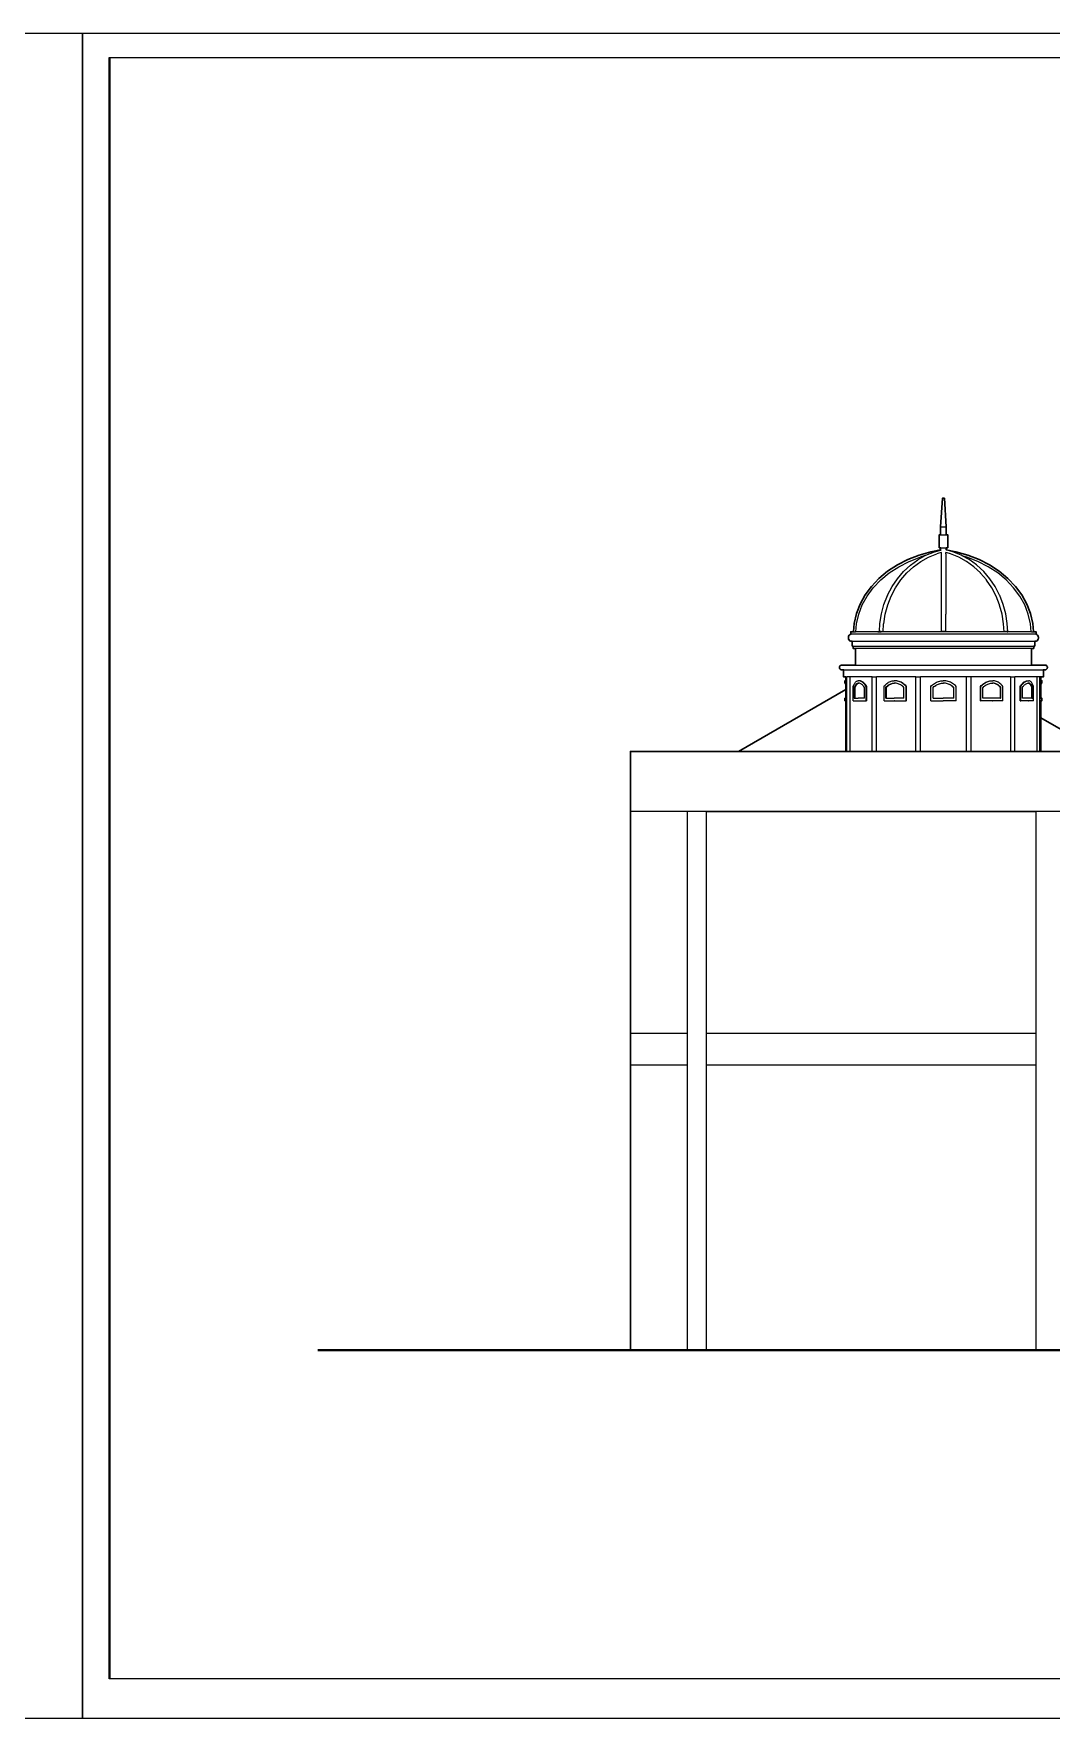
# Model space of a CAD drawing. Header units: millimetres. Extents: x -667 to -468, y -723 to -475.
# Drawn here: x -554.15 to -538.1, y -501.85 to -475.27 of the extents above; entities that cross this region are included whole.
import ezdxf

# ---------------------------------------------------------------- set-up
doc = ezdxf.new("R2010")
doc.units = ezdxf.units.MM
doc.layers.get('0').update_dxf_attribs({"lineweight": 9})
doc.layers.get('Defpoints').update_dxf_attribs({"lineweight": 0})
doc.layers.add('dinding', color=36, linetype='Continuous', lineweight=9)
doc.layers.add('KOP', color=1, linetype='Continuous')

# ---------------------------------------------------------------- blocks, each defined once
blk = doc.blocks.new('EW2433')
at = {"layer": 'Defpoints'}
for p, q in [((482.796, -195.749), (482.796, -209.927)), ((502.962, -195.749), (482.796, -195.749)), ((502.962, -209.927), (502.962, -195.749)), ((482.796, -209.927), (502.962, -209.927))]:
    blk.add_line(p, q, dxfattribs=at)
at = {"layer": 'KOP', "color": 11, "ltscale": 0.1}
for p, q in [((483.021, -209.596), (483.021, -195.95)), ((483.021, -195.95), (500.447, -195.95)), ((483.024, -195.952), (483.024, -209.593)), ((500.444, -195.952), (483.024, -195.952)), ((500.447, -209.596), (483.021, -209.596)), ((483.024, -209.593), (500.444, -209.593))]:
    blk.add_line(p, q, dxfattribs=at)

msp = doc.modelspace()

# ---------------------------------------------------------------- linework, layer by layer
at = {"lineweight": 30}
for p, q in [((-543.031, -486.595), (-541.335, -485.616)), ((-538.259, -486.063), (-537.338, -486.595))]:
    msp.add_line(p, q, dxfattribs=at)
at = {"lineweight": 40}
msp.add_line((-549.665, -496.045), (-523.108, -496.045), dxfattribs=at)
at = {"lineweight": 30}
for points in [[(-538.259, -486.595), (-538.259, -485.795), (-538.244, -485.795), (-538.244, -485.757), (-538.259, -485.757), (-538.259, -485.548), (-538.253, -485.529), (-538.248, -485.519), (-538.246, -485.517), (-538.244, -485.516), (-538.244, -485.479), (-538.259, -485.479), (-538.259, -485.42), (-538.221, -485.42), (-538.221, -485.307), (-538.183, -485.307), (-538.169, -485.299), (-538.16, -485.286), (-538.157, -485.262), (-538.164, -485.247), (-538.176, -485.236), (-538.183, -485.232), (-538.41, -485.232), (-538.41, -484.97), (-538.372, -484.97), (-538.372, -484.932), (-538.357, -484.932), (-538.357, -484.857), (-538.335, -484.857), (-538.32, -484.848), (-538.302, -484.824), (-538.297, -484.801), (-538.302, -484.778), (-538.311, -484.763), (-538.324, -484.751), (-538.335, -484.745), (-538.335, -484.707), (-538.377, -484.707), (-538.377, -484.705), (-538.389, -484.575), (-538.424, -484.42), (-538.481, -484.27), (-538.561, -484.126), (-538.661, -483.991), (-538.78, -483.865), (-538.917, -483.752), (-539.069, -483.652), (-539.235, -483.566), (-539.413, -483.496), (-539.599, -483.443), (-539.753, -483.414), (-539.753, -483.38), (-539.729, -483.38), (-539.729, -483.177), (-539.753, -483.177), (-539.753, -483.05), (-539.781, -482.6), (-539.797, -482.6), (-539.812, -482.6), (-539.841, -483.05), (-539.841, -483.177), (-539.864, -483.177), (-539.864, -483.38), (-539.841, -483.38), (-539.841, -483.414), (-539.994, -483.443), (-540.181, -483.496), (-540.358, -483.566), (-540.524, -483.652), (-540.677, -483.752), (-540.814, -483.865), (-540.933, -483.991), (-541.033, -484.126), (-541.112, -484.27), (-541.17, -484.42), (-541.205, -484.575), (-541.216, -484.705), (-541.217, -484.707), (-541.259, -484.707), (-541.259, -484.745), (-541.27, -484.751), (-541.282, -484.763), (-541.292, -484.778), (-541.297, -484.801), (-541.292, -484.824), (-541.274, -484.848), (-541.259, -484.857), (-541.236, -484.857), (-541.236, -484.932), (-541.221, -484.932), (-541.221, -484.97), (-541.183, -484.97), (-541.183, -485.232), (-541.41, -485.232), (-541.418, -485.236), (-541.43, -485.247), (-541.437, -485.262), (-541.434, -485.286), (-541.424, -485.299), (-541.41, -485.307), (-541.372, -485.307), (-541.372, -485.42), (-541.335, -485.42), (-541.335, -485.479), (-541.35, -485.479), (-541.35, -485.516), (-541.348, -485.517), (-541.345, -485.519), (-541.34, -485.529), (-541.335, -485.548), (-541.335, -486.595)], [(-544.735, -496.045), (-544.735, -486.595), (-532.633, -486.595)], [(-543.185, -486.595), (-536.734, -486.595)]]:
    msp.add_lwpolyline(points, dxfattribs=at)
at = {"layer": 'dinding'}
for p, q in [((-539.841, -483.05), (-539.812, -482.6)), ((-539.781, -482.6), (-539.812, -482.6)), ((-539.753, -483.05), (-539.781, -482.6)), ((-539.864, -483.177), (-539.864, -483.38)), ((-539.864, -483.177), (-539.841, -483.177)), ((-539.841, -483.05), (-539.841, -483.177)), ((-539.841, -483.05), (-539.753, -483.05)), ((-539.841, -483.177), (-539.753, -483.177)), ((-539.753, -483.05), (-539.753, -483.177)), ((-539.729, -483.177), (-539.753, -483.177)), ((-539.729, -483.177), (-539.729, -483.38)), ((-540.358, -483.566), (-540.181, -483.496)), ((-540.34, -483.596), (-540.165, -483.527)), ((-540.197, -483.567), (-540.084, -483.504)), ((-540.181, -483.496), (-539.994, -483.443)), ((-540.084, -483.504), (-540.165, -483.527)), ((-540.155, -483.596), (-540.031, -483.527)), ((-540.084, -483.504), (-540.072, -483.497)), ((-540.072, -483.497), (-539.94, -483.444)), ((-540.031, -483.527), (-539.901, -483.475)), ((-539.994, -483.443), (-539.841, -483.414)), ((-539.94, -483.444), (-539.837, -483.417)), ((-539.869, -483.466), (-539.901, -483.475)), ((-539.826, -483.456), (-539.869, -483.466)), ((-539.864, -483.38), (-539.841, -483.38)), ((-539.841, -483.38), (-539.841, -483.414)), ((-539.841, -483.38), (-539.753, -483.38)), ((-539.841, -483.414), (-539.841, -483.414)), ((-539.837, -483.417), (-539.831, -483.415)), ((-539.826, -483.461), (-539.826, -483.456)), ((-539.826, -483.475), (-539.826, -483.461)), ((-539.826, -483.476), (-539.826, -483.475)), ((-539.826, -483.527), (-539.826, -483.476)), ((-539.826, -483.529), (-539.826, -483.527)), ((-539.826, -483.596), (-539.826, -483.529)), ((-539.74, -483.461), (-539.76, -483.456)), ((-539.76, -483.475), (-539.76, -483.456)), ((-539.76, -483.475), (-539.76, -483.476)), ((-539.76, -483.476), (-539.76, -483.527)), ((-539.76, -483.527), (-539.76, -483.529)), ((-539.76, -483.529), (-539.76, -483.596)), ((-539.754, -483.416), (-539.758, -483.415)), ((-539.648, -483.444), (-539.754, -483.416)), ((-539.753, -483.38), (-539.753, -483.414)), ((-539.753, -483.38), (-539.729, -483.38)), ((-539.599, -483.443), (-539.753, -483.414)), ((-539.753, -483.414), (-539.753, -483.415)), ((-539.686, -483.475), (-539.74, -483.461)), ((-539.684, -483.476), (-539.686, -483.475)), ((-539.556, -483.527), (-539.684, -483.476)), ((-539.516, -483.498), (-539.648, -483.444)), ((-539.413, -483.496), (-539.599, -483.443)), ((-539.554, -483.529), (-539.556, -483.527)), ((-539.433, -483.596), (-539.554, -483.529)), ((-539.499, -483.507), (-539.516, -483.498)), ((-539.427, -483.527), (-539.499, -483.507)), ((-539.391, -483.567), (-539.499, -483.507)), ((-539.253, -483.596), (-539.427, -483.527)), ((-539.235, -483.566), (-539.413, -483.496)), ((-540.814, -483.865), (-540.677, -483.752)), ((-540.786, -483.889), (-540.652, -483.778)), ((-540.677, -483.752), (-540.524, -483.652)), ((-540.652, -483.778), (-540.503, -483.68)), ((-540.524, -483.652), (-540.358, -483.566)), ((-540.523, -483.869), (-540.427, -483.756)), ((-540.503, -483.68), (-540.34, -483.596)), ((-540.47, -483.889), (-540.375, -483.778)), ((-540.427, -483.756), (-540.319, -483.656)), ((-540.375, -483.778), (-540.27, -483.68)), ((-540.319, -483.656), (-540.202, -483.571)), ((-540.27, -483.68), (-540.155, -483.596)), ((-540.197, -483.567), (-540.202, -483.571)), ((-539.827, -483.682), (-539.826, -483.68)), ((-539.827, -483.778), (-539.827, -483.682)), ((-539.827, -483.78), (-539.827, -483.778)), ((-539.827, -483.889), (-539.827, -483.78)), ((-539.826, -483.598), (-539.826, -483.596)), ((-539.826, -483.68), (-539.826, -483.598)), ((-539.76, -483.596), (-539.76, -483.598)), ((-539.76, -483.598), (-539.76, -483.68)), ((-539.76, -483.68), (-539.76, -483.682)), ((-539.76, -483.682), (-539.76, -483.778)), ((-539.76, -483.778), (-539.76, -483.781)), ((-539.76, -483.782), (-539.76, -483.781)), ((-539.76, -483.782), (-539.76, -483.889)), ((-539.431, -483.598), (-539.433, -483.596)), ((-539.318, -483.68), (-539.431, -483.598)), ((-539.273, -483.653), (-539.391, -483.567)), ((-539.316, -483.682), (-539.318, -483.68)), ((-539.212, -483.778), (-539.316, -483.682)), ((-539.269, -483.656), (-539.273, -483.653)), ((-539.161, -483.756), (-539.269, -483.656)), ((-539.09, -483.68), (-539.253, -483.596)), ((-539.069, -483.652), (-539.235, -483.566)), ((-539.211, -483.78), (-539.212, -483.778)), ((-539.118, -483.889), (-539.211, -483.78)), ((-539.065, -483.869), (-539.161, -483.756)), ((-538.94, -483.778), (-539.09, -483.68)), ((-538.917, -483.752), (-539.069, -483.652)), ((-538.807, -483.889), (-538.94, -483.778)), ((-538.78, -483.865), (-538.917, -483.752)), ((-541.033, -484.126), (-540.933, -483.991)), ((-541, -484.144), (-540.903, -484.012)), ((-540.933, -483.991), (-540.814, -483.865)), ((-540.903, -484.012), (-540.786, -483.889)), ((-540.678, -484.129), (-540.607, -483.994)), ((-540.621, -484.144), (-540.552, -484.012)), ((-540.607, -483.994), (-540.523, -483.869)), ((-540.552, -484.012), (-540.47, -483.889)), ((-539.827, -483.891), (-539.827, -483.889)), ((-539.827, -484.012), (-539.827, -483.891)), ((-539.827, -484.014), (-539.827, -484.012)), ((-539.827, -484.144), (-539.827, -484.014)), ((-539.76, -483.889), (-539.76, -483.892)), ((-539.76, -483.892), (-539.76, -483.893)), ((-539.76, -483.893), (-539.76, -484.012)), ((-539.76, -484.012), (-539.76, -484.014)), ((-539.76, -484.014), (-539.76, -484.015)), ((-539.76, -484.015), (-539.76, -484.144)), ((-539.116, -483.891), (-539.118, -483.889)), ((-539.035, -484.012), (-539.116, -483.891)), ((-538.981, -483.994), (-539.065, -483.869)), ((-539.034, -484.014), (-539.035, -484.012)), ((-538.966, -484.144), (-539.034, -484.014)), ((-538.91, -484.129), (-538.981, -483.994)), ((-538.69, -484.012), (-538.807, -483.889)), ((-538.661, -483.991), (-538.78, -483.865)), ((-538.593, -484.144), (-538.69, -484.012)), ((-538.561, -484.126), (-538.661, -483.991)), ((-541.17, -484.42), (-541.112, -484.27)), ((-541.133, -484.43), (-541.077, -484.284)), ((-541.112, -484.27), (-541.033, -484.126)), ((-541.077, -484.284), (-541, -484.144)), ((-540.775, -484.423), (-540.735, -484.275)), ((-540.735, -484.275), (-540.679, -484.132)), ((-540.716, -484.43), (-540.676, -484.284)), ((-540.678, -484.129), (-540.679, -484.132)), ((-540.676, -484.284), (-540.621, -484.144)), ((-539.827, -484.146), (-539.827, -484.144)), ((-539.827, -484.284), (-539.827, -484.146)), ((-539.827, -484.285), (-539.827, -484.284)), ((-539.827, -484.43), (-539.827, -484.285)), ((-539.76, -484.144), (-539.76, -484.146)), ((-539.76, -484.146), (-539.76, -484.147)), ((-539.76, -484.147), (-539.76, -484.284)), ((-539.76, -484.284), (-539.76, -484.286)), ((-539.76, -484.286), (-539.76, -484.286)), ((-539.76, -484.286), (-539.76, -484.43)), ((-538.966, -484.146), (-538.966, -484.144)), ((-538.912, -484.284), (-538.966, -484.146)), ((-538.911, -484.285), (-538.912, -484.284)), ((-538.872, -484.43), (-538.911, -484.285)), ((-538.909, -484.132), (-538.91, -484.129)), ((-538.853, -484.275), (-538.909, -484.132)), ((-538.813, -484.424), (-538.853, -484.275)), ((-538.515, -484.284), (-538.593, -484.144)), ((-538.481, -484.27), (-538.561, -484.126)), ((-538.459, -484.43), (-538.515, -484.284)), ((-538.424, -484.42), (-538.481, -484.27)), ((-541.216, -484.705), (-541.205, -484.575)), ((-541.205, -484.575), (-541.17, -484.42)), ((-541.178, -484.707), (-541.167, -484.581)), ((-541.167, -484.58), (-541.133, -484.43)), ((-540.808, -484.705), (-540.8, -484.577)), ((-540.8, -484.577), (-540.775, -484.423)), ((-540.748, -484.707), (-540.74, -484.581)), ((-540.739, -484.58), (-540.716, -484.43)), ((-539.827, -484.431), (-539.827, -484.43)), ((-539.827, -484.58), (-539.827, -484.431)), ((-539.827, -484.581), (-539.827, -484.58)), ((-539.827, -484.707), (-539.827, -484.581)), ((-539.76, -484.43), (-539.76, -484.431)), ((-539.76, -484.58), (-539.76, -484.431)), ((-539.76, -484.431), (-539.76, -484.431)), ((-539.76, -484.707), (-539.76, -484.581)), ((-538.872, -484.431), (-538.872, -484.43)), ((-538.848, -484.58), (-538.872, -484.431)), ((-538.848, -484.581), (-538.848, -484.58)), ((-538.84, -484.707), (-538.848, -484.581)), ((-538.789, -484.577), (-538.813, -484.424)), ((-538.781, -484.706), (-538.789, -484.577)), ((-538.426, -484.58), (-538.459, -484.43)), ((-538.426, -484.581), (-538.426, -484.58)), ((-538.414, -484.707), (-538.426, -484.581)), ((-538.389, -484.575), (-538.424, -484.42)), ((-538.377, -484.705), (-538.389, -484.575)), ((-541.295, -484.789), (-541.297, -484.801)), ((-541.297, -484.801), (-541.295, -484.813)), ((-541.292, -484.778), (-541.295, -484.789)), ((-541.295, -484.813), (-541.292, -484.824)), ((-541.286, -484.767), (-541.292, -484.778)), ((-541.292, -484.824), (-541.286, -484.835)), ((-541.279, -484.758), (-541.286, -484.767)), ((-541.286, -484.835), (-541.279, -484.844)), ((-541.27, -484.751), (-541.279, -484.758)), ((-541.279, -484.844), (-541.27, -484.852)), ((-541.259, -484.745), (-541.27, -484.751)), ((-541.27, -484.852), (-541.259, -484.857)), ((-541.259, -484.745), (-541.259, -484.707)), ((-541.259, -484.707), (-541.183, -484.707)), ((-541.259, -484.707), (-541.183, -484.707)), ((-538.335, -484.745), (-541.259, -484.745)), ((-541.259, -484.857), (-541.236, -484.857)), ((-541.236, -484.857), (-541.236, -484.932)), ((-541.236, -484.857), (-538.357, -484.857)), ((-541.216, -484.705), (-541.183, -484.707)), ((-541.178, -484.707), (-541.183, -484.707)), ((-540.798, -484.707), (-541.178, -484.707)), ((-540.831, -484.707), (-540.777, -484.707)), ((-540.807, -484.705), (-540.808, -484.705)), ((-540.808, -484.705), (-540.806, -484.706)), ((-540.803, -484.705), (-540.807, -484.705)), ((-540.806, -484.706), (-540.802, -484.707)), ((-540.797, -484.705), (-540.803, -484.705)), ((-540.802, -484.707), (-540.798, -484.707)), ((-540.751, -484.707), (-540.798, -484.707)), ((-540.79, -484.705), (-540.797, -484.705)), ((-540.781, -484.705), (-540.79, -484.705)), ((-540.772, -484.706), (-540.781, -484.705)), ((-540.762, -484.706), (-540.772, -484.706)), ((-540.754, -484.707), (-540.762, -484.706)), ((-540.751, -484.707), (-540.754, -484.707)), ((-540.748, -484.707), (-540.751, -484.707)), ((-539.827, -484.707), (-540.748, -484.707)), ((-539.826, -484.707), (-539.827, -484.707)), ((-539.823, -484.706), (-539.826, -484.707)), ((-539.826, -484.707), (-539.826, -484.707)), ((-539.76, -484.707), (-539.826, -484.707)), ((-539.818, -484.705), (-539.823, -484.706)), ((-539.811, -484.705), (-539.818, -484.705)), ((-539.802, -484.705), (-539.811, -484.705)), ((-539.793, -484.705), (-539.802, -484.705)), ((-539.783, -484.705), (-539.793, -484.705)), ((-539.775, -484.705), (-539.783, -484.705)), ((-539.768, -484.706), (-539.775, -484.705)), ((-539.762, -484.706), (-539.768, -484.706)), ((-539.76, -484.707), (-539.762, -484.706)), ((-539.76, -484.707), (-539.76, -484.707)), ((-539.76, -484.707), (-539.76, -484.707)), ((-538.84, -484.707), (-539.76, -484.707)), ((-538.837, -484.707), (-538.84, -484.707)), ((-538.833, -484.707), (-538.837, -484.707)), ((-538.79, -484.707), (-538.837, -484.707)), ((-538.825, -484.706), (-538.833, -484.707)), ((-538.816, -484.705), (-538.825, -484.706)), ((-538.806, -484.705), (-538.816, -484.705)), ((-538.798, -484.705), (-538.806, -484.705)), ((-538.79, -484.705), (-538.798, -484.705)), ((-538.785, -484.705), (-538.79, -484.705)), ((-538.79, -484.707), (-538.787, -484.707)), ((-538.414, -484.707), (-538.79, -484.707)), ((-538.787, -484.707), (-538.783, -484.706)), ((-538.781, -484.705), (-538.785, -484.705)), ((-538.783, -484.706), (-538.781, -484.706)), ((-538.781, -484.706), (-538.781, -484.705)), ((-538.41, -484.707), (-538.414, -484.707)), ((-538.41, -484.707), (-538.377, -484.705)), ((-538.41, -484.707), (-538.335, -484.707)), ((-538.357, -484.857), (-538.357, -484.932)), ((-538.357, -484.857), (-538.335, -484.857)), ((-538.335, -484.745), (-538.335, -484.707)), ((-538.335, -484.745), (-538.324, -484.751)), ((-538.324, -484.852), (-538.335, -484.857)), ((-538.324, -484.751), (-538.315, -484.758)), ((-538.315, -484.844), (-538.324, -484.852)), ((-538.315, -484.758), (-538.307, -484.767)), ((-538.307, -484.835), (-538.315, -484.844)), ((-538.307, -484.767), (-538.302, -484.778)), ((-538.302, -484.824), (-538.307, -484.835)), ((-538.302, -484.778), (-538.298, -484.789)), ((-538.298, -484.813), (-538.302, -484.824)), ((-538.298, -484.789), (-538.297, -484.801)), ((-538.297, -484.801), (-538.298, -484.813)), ((-541.221, -484.932), (-541.236, -484.932)), ((-541.221, -484.932), (-541.221, -484.97)), ((-541.221, -484.932), (-538.372, -484.932)), ((-541.183, -484.97), (-541.221, -484.97)), ((-541.183, -484.97), (-541.183, -485.232)), ((-538.41, -484.97), (-541.183, -484.97)), ((-538.372, -484.97), (-538.41, -484.97)), ((-538.41, -484.97), (-538.41, -485.232)), ((-538.357, -484.932), (-538.372, -484.932)), ((-538.372, -484.932), (-538.372, -484.97)), ((-541.437, -485.262), (-541.434, -485.254)), ((-541.437, -485.27), (-541.437, -485.262)), ((-541.437, -485.278), (-541.437, -485.27)), ((-541.434, -485.286), (-541.437, -485.278)), ((-541.434, -485.254), (-541.43, -485.247)), ((-541.43, -485.293), (-541.434, -485.286)), ((-541.43, -485.247), (-541.424, -485.241)), ((-541.424, -485.299), (-541.43, -485.293)), ((-541.424, -485.241), (-541.418, -485.236)), ((-541.418, -485.304), (-541.424, -485.299)), ((-541.418, -485.236), (-541.41, -485.232)), ((-541.41, -485.307), (-541.418, -485.304)), ((-541.183, -485.232), (-541.41, -485.232)), ((-541.41, -485.307), (-541.372, -485.307)), ((-541.372, -485.307), (-541.372, -485.42)), ((-541.372, -485.307), (-538.221, -485.307)), ((-541.183, -485.232), (-538.41, -485.232)), ((-538.183, -485.232), (-538.41, -485.232)), ((-538.221, -485.307), (-538.221, -485.42)), ((-538.221, -485.307), (-538.183, -485.307)), ((-538.183, -485.232), (-538.176, -485.236)), ((-538.176, -485.304), (-538.183, -485.307)), ((-538.176, -485.236), (-538.169, -485.241)), ((-538.169, -485.299), (-538.176, -485.304)), ((-538.169, -485.241), (-538.164, -485.247)), ((-538.164, -485.293), (-538.169, -485.299)), ((-538.164, -485.247), (-538.16, -485.254)), ((-538.16, -485.286), (-538.164, -485.293)), ((-538.16, -485.254), (-538.157, -485.262)), ((-538.157, -485.278), (-538.16, -485.286)), ((-538.157, -485.262), (-538.156, -485.27)), ((-538.156, -485.27), (-538.157, -485.278)), ((-541.335, -485.616), (-543.031, -486.595)), ((-541.335, -485.42), (-541.372, -485.42)), ((-541.35, -485.516), (-541.35, -485.479)), ((-541.335, -485.479), (-541.35, -485.479)), ((-541.347, -485.48), (-541.35, -485.479)), ((-541.348, -485.517), (-541.35, -485.516)), ((-541.345, -485.519), (-541.348, -485.517)), ((-541.345, -485.482), (-541.347, -485.48)), ((-541.342, -485.486), (-541.345, -485.482)), ((-541.343, -485.522), (-541.345, -485.519)), ((-541.341, -485.526), (-541.343, -485.522)), ((-541.34, -485.491), (-541.342, -485.486)), ((-541.339, -485.532), (-541.341, -485.526)), ((-541.337, -485.497), (-541.34, -485.491)), ((-541.337, -485.538), (-541.339, -485.532)), ((-541.335, -485.504), (-541.337, -485.497)), ((-541.335, -485.545), (-541.337, -485.538)), ((-541.335, -485.479), (-541.335, -485.42)), ((-541.335, -485.42), (-541.32, -485.42)), ((-541.332, -485.48), (-541.335, -485.479)), ((-541.333, -485.512), (-541.335, -485.504)), ((-541.335, -485.548), (-541.335, -485.545)), ((-541.335, -485.616), (-541.335, -485.548)), ((-541.333, -485.553), (-541.335, -485.548)), ((-541.335, -485.757), (-541.335, -485.616)), ((-541.331, -485.522), (-541.333, -485.512)), ((-541.332, -485.563), (-541.333, -485.553)), ((-541.33, -485.482), (-541.332, -485.48)), ((-541.33, -485.573), (-541.332, -485.563)), ((-541.329, -485.532), (-541.331, -485.522)), ((-541.327, -485.486), (-541.33, -485.482)), ((-541.328, -485.584), (-541.33, -485.573)), ((-541.327, -485.544), (-541.329, -485.532)), ((-541.328, -485.585), (-541.328, -485.584)), ((-541.328, -485.757), (-541.328, -485.585)), ((-541.325, -485.491), (-541.327, -485.486)), ((-541.325, -485.556), (-541.327, -485.544)), ((-541.323, -485.497), (-541.325, -485.491)), ((-541.323, -485.57), (-541.325, -485.556)), ((-541.32, -485.504), (-541.323, -485.497)), ((-541.323, -485.795), (-541.323, -485.57)), ((-541.32, -485.57), (-541.323, -485.57)), ((-541.32, -485.506), (-541.32, -485.42)), ((-541.268, -485.42), (-541.32, -485.42)), ((-541.32, -485.506), (-541.32, -485.504)), ((-541.32, -485.57), (-541.32, -485.506)), ((-541.32, -485.795), (-541.32, -485.57)), ((-541.268, -486.595), (-541.268, -485.42)), ((-540.922, -485.42), (-541.268, -485.42)), ((-541.219, -485.57), (-541.214, -485.556)), ((-541.219, -485.795), (-541.219, -485.57)), ((-541.214, -485.556), (-541.209, -485.544)), ((-541.209, -485.544), (-541.203, -485.532)), ((-541.205, -485.585), (-541.204, -485.584)), ((-541.191, -485.585), (-541.205, -485.585)), ((-541.205, -485.757), (-541.205, -485.585)), ((-541.204, -485.584), (-541.2, -485.573)), ((-541.203, -485.532), (-541.197, -485.522)), ((-541.2, -485.573), (-541.195, -485.563)), ((-541.197, -485.522), (-541.191, -485.512)), ((-541.195, -485.563), (-541.19, -485.553)), ((-541.191, -485.512), (-541.184, -485.504)), ((-541.191, -485.585), (-541.19, -485.584)), ((-541.191, -485.757), (-541.191, -485.585)), ((-541.19, -485.553), (-541.184, -485.545)), ((-541.19, -485.584), (-541.186, -485.573)), ((-541.186, -485.573), (-541.181, -485.563)), ((-541.184, -485.504), (-541.178, -485.497)), ((-541.184, -485.545), (-541.179, -485.538)), ((-541.181, -485.563), (-541.176, -485.553)), ((-541.179, -485.538), (-541.173, -485.532)), ((-541.178, -485.497), (-541.171, -485.491)), ((-541.176, -485.553), (-541.17, -485.545)), ((-541.173, -485.532), (-541.167, -485.526)), ((-541.171, -485.491), (-541.164, -485.486)), ((-541.17, -485.545), (-541.165, -485.538)), ((-541.167, -485.526), (-541.161, -485.522)), ((-541.165, -485.538), (-541.159, -485.532)), ((-541.164, -485.486), (-541.157, -485.482)), ((-541.161, -485.522), (-541.155, -485.519)), ((-541.159, -485.532), (-541.153, -485.526)), ((-541.157, -485.482), (-541.15, -485.48)), ((-541.155, -485.519), (-541.148, -485.517)), ((-541.153, -485.526), (-541.147, -485.522)), ((-541.15, -485.48), (-541.142, -485.479)), ((-541.148, -485.517), (-541.142, -485.516)), ((-541.147, -485.522), (-541.141, -485.519)), ((-541.141, -485.479), (-541.142, -485.479)), ((-541.141, -485.516), (-541.142, -485.516)), ((-541.129, -485.48), (-541.141, -485.479)), ((-541.129, -485.479), (-541.141, -485.479)), ((-541.133, -485.517), (-541.141, -485.516)), ((-541.141, -485.519), (-541.135, -485.517)), ((-541.135, -485.517), (-541.133, -485.517)), ((-541.131, -485.517), (-541.133, -485.517)), ((-541.121, -485.519), (-541.131, -485.517)), ((-541.117, -485.48), (-541.129, -485.479)), ((-541.118, -485.482), (-541.129, -485.48)), ((-541.111, -485.522), (-541.121, -485.519)), ((-541.106, -485.486), (-541.118, -485.482)), ((-541.106, -485.482), (-541.117, -485.48)), ((-541.102, -485.526), (-541.111, -485.522)), ((-541.094, -485.486), (-541.106, -485.482)), ((-541.095, -485.491), (-541.106, -485.486)), ((-541.092, -485.532), (-541.102, -485.526)), ((-541.084, -485.497), (-541.095, -485.491)), ((-541.083, -485.491), (-541.094, -485.486)), ((-541.083, -485.538), (-541.092, -485.532)), ((-541.074, -485.504), (-541.084, -485.497)), ((-541.072, -485.497), (-541.083, -485.491)), ((-541.074, -485.545), (-541.083, -485.538)), ((-541.063, -485.512), (-541.074, -485.504)), ((-541.066, -485.553), (-541.074, -485.545)), ((-541.062, -485.504), (-541.072, -485.497)), ((-541.057, -485.563), (-541.066, -485.553)), ((-541.054, -485.522), (-541.063, -485.512)), ((-541.052, -485.512), (-541.062, -485.504)), ((-541.05, -485.573), (-541.057, -485.563)), ((-541.044, -485.532), (-541.054, -485.522)), ((-541.042, -485.522), (-541.052, -485.512)), ((-541.042, -485.584), (-541.05, -485.573)), ((-541.035, -485.544), (-541.044, -485.532)), ((-541.032, -485.532), (-541.042, -485.522)), ((-541.041, -485.585), (-541.042, -485.584)), ((-541.041, -485.757), (-541.041, -485.585)), ((-541.026, -485.556), (-541.035, -485.544)), ((-541.023, -485.544), (-541.032, -485.532)), ((-541.018, -485.57), (-541.026, -485.556)), ((-541.014, -485.556), (-541.023, -485.544)), ((-541.018, -485.795), (-541.018, -485.57)), ((-541.006, -485.57), (-541.018, -485.57)), ((-541.006, -485.57), (-541.014, -485.556)), ((-541.006, -485.795), (-541.006, -485.57)), ((-540.922, -486.595), (-540.922, -485.42)), ((-540.922, -485.42), (-540.855, -485.42)), ((-540.855, -486.595), (-540.855, -485.42)), ((-540.232, -485.42), (-540.855, -485.42)), ((-540.734, -485.57), (-540.724, -485.556)), ((-540.734, -485.795), (-540.734, -485.57)), ((-540.724, -485.556), (-540.712, -485.544)), ((-540.712, -485.544), (-540.701, -485.532)), ((-540.704, -485.585), (-540.703, -485.584)), ((-540.695, -485.585), (-540.704, -485.585)), ((-540.704, -485.757), (-540.704, -485.585)), ((-540.703, -485.584), (-540.693, -485.573)), ((-540.701, -485.532), (-540.688, -485.522)), ((-540.695, -485.585), (-540.694, -485.584)), ((-540.695, -485.757), (-540.695, -485.585)), ((-540.694, -485.584), (-540.684, -485.573)), ((-540.693, -485.573), (-540.683, -485.563)), ((-540.688, -485.522), (-540.675, -485.512)), ((-540.684, -485.573), (-540.674, -485.563)), ((-540.683, -485.563), (-540.672, -485.553)), ((-540.675, -485.512), (-540.662, -485.504)), ((-540.674, -485.563), (-540.663, -485.553)), ((-540.672, -485.553), (-540.661, -485.545)), ((-540.663, -485.553), (-540.652, -485.545)), ((-540.662, -485.504), (-540.648, -485.497)), ((-540.661, -485.545), (-540.65, -485.538)), ((-540.652, -485.545), (-540.64, -485.538)), ((-540.65, -485.538), (-540.638, -485.532)), ((-540.648, -485.497), (-540.634, -485.491)), ((-540.64, -485.538), (-540.628, -485.532)), ((-540.638, -485.532), (-540.625, -485.526)), ((-540.634, -485.491), (-540.619, -485.486)), ((-540.628, -485.532), (-540.616, -485.526)), ((-540.625, -485.526), (-540.613, -485.522)), ((-540.619, -485.486), (-540.605, -485.482)), ((-540.616, -485.526), (-540.604, -485.522)), ((-540.613, -485.522), (-540.6, -485.519)), ((-540.605, -485.482), (-540.59, -485.48)), ((-540.604, -485.522), (-540.591, -485.519)), ((-540.6, -485.519), (-540.587, -485.517)), ((-540.591, -485.519), (-540.578, -485.517)), ((-540.59, -485.48), (-540.575, -485.479)), ((-540.587, -485.517), (-540.575, -485.516)), ((-540.578, -485.517), (-540.568, -485.516)), ((-540.571, -485.479), (-540.575, -485.479)), ((-540.571, -485.516), (-540.575, -485.516)), ((-540.554, -485.48), (-540.571, -485.479)), ((-540.566, -485.479), (-540.571, -485.479)), ((-540.568, -485.516), (-540.571, -485.516)), ((-540.557, -485.517), (-540.568, -485.516)), ((-540.548, -485.48), (-540.566, -485.479)), ((-540.542, -485.519), (-540.557, -485.517)), ((-540.537, -485.482), (-540.554, -485.48)), ((-540.531, -485.482), (-540.548, -485.48)), ((-540.527, -485.522), (-540.542, -485.519)), ((-540.52, -485.486), (-540.537, -485.482)), ((-540.514, -485.486), (-540.531, -485.482)), ((-540.513, -485.526), (-540.527, -485.522)), ((-540.503, -485.491), (-540.52, -485.486)), ((-540.497, -485.491), (-540.514, -485.486)), ((-540.498, -485.532), (-540.513, -485.526)), ((-540.486, -485.497), (-540.503, -485.491)), ((-540.485, -485.538), (-540.498, -485.532)), ((-540.481, -485.497), (-540.497, -485.491)), ((-540.47, -485.504), (-540.486, -485.497)), ((-540.471, -485.545), (-540.485, -485.538)), ((-540.464, -485.504), (-540.481, -485.497)), ((-540.458, -485.553), (-540.471, -485.545)), ((-540.455, -485.512), (-540.47, -485.504)), ((-540.449, -485.512), (-540.464, -485.504)), ((-540.445, -485.563), (-540.458, -485.553)), ((-540.439, -485.522), (-540.455, -485.512)), ((-540.434, -485.522), (-540.449, -485.512)), ((-540.433, -485.573), (-540.445, -485.563)), ((-540.425, -485.532), (-540.439, -485.522)), ((-540.419, -485.532), (-540.434, -485.522)), ((-540.422, -485.584), (-540.433, -485.573)), ((-540.411, -485.544), (-540.425, -485.532)), ((-540.421, -485.585), (-540.422, -485.584)), ((-540.421, -485.757), (-540.421, -485.585)), ((-540.406, -485.544), (-540.419, -485.532)), ((-540.398, -485.556), (-540.411, -485.544)), ((-540.392, -485.556), (-540.406, -485.544)), ((-540.386, -485.57), (-540.398, -485.556)), ((-540.38, -485.57), (-540.392, -485.556)), ((-540.386, -485.795), (-540.386, -485.57)), ((-540.38, -485.57), (-540.386, -485.57)), ((-540.38, -485.795), (-540.38, -485.57)), ((-540.232, -486.432), (-540.232, -485.42)), ((-540.232, -486.595), (-540.232, -485.42)), ((-540.232, -485.42), (-540.158, -485.42)), ((-540.158, -486.595), (-540.158, -485.42)), ((-539.436, -485.42), (-540.158, -485.42)), ((-539.998, -485.57), (-539.985, -485.556)), ((-539.998, -485.795), (-539.998, -485.57)), ((-539.985, -485.556), (-539.971, -485.544)), ((-539.971, -485.544), (-539.956, -485.532)), ((-539.961, -485.585), (-539.959, -485.584)), ((-539.959, -485.585), (-539.961, -485.585)), ((-539.961, -485.757), (-539.961, -485.585)), ((-539.959, -485.584), (-539.947, -485.573)), ((-539.959, -485.585), (-539.957, -485.584)), ((-539.959, -485.757), (-539.959, -485.585)), ((-539.957, -485.584), (-539.945, -485.573)), ((-539.956, -485.532), (-539.94, -485.522)), ((-539.947, -485.573), (-539.934, -485.563)), ((-539.945, -485.573), (-539.932, -485.563)), ((-539.94, -485.522), (-539.924, -485.512)), ((-539.934, -485.563), (-539.921, -485.553)), ((-539.932, -485.563), (-539.919, -485.553)), ((-539.924, -485.512), (-539.908, -485.504)), ((-539.921, -485.553), (-539.907, -485.545)), ((-539.919, -485.553), (-539.905, -485.545)), ((-539.908, -485.504), (-539.89, -485.497)), ((-539.907, -485.545), (-539.892, -485.538)), ((-539.905, -485.545), (-539.89, -485.538)), ((-539.892, -485.538), (-539.877, -485.532)), ((-539.89, -485.497), (-539.873, -485.491)), ((-539.89, -485.538), (-539.875, -485.532)), ((-539.877, -485.532), (-539.862, -485.526)), ((-539.875, -485.532), (-539.86, -485.526)), ((-539.873, -485.491), (-539.854, -485.486)), ((-539.862, -485.526), (-539.846, -485.522)), ((-539.86, -485.526), (-539.844, -485.522)), ((-539.854, -485.486), (-539.836, -485.482)), ((-539.846, -485.522), (-539.83, -485.519)), ((-539.844, -485.522), (-539.828, -485.519)), ((-539.836, -485.482), (-539.817, -485.48)), ((-539.83, -485.519), (-539.814, -485.517)), ((-539.828, -485.519), (-539.812, -485.517)), ((-539.817, -485.48), (-539.799, -485.479)), ((-539.814, -485.517), (-539.799, -485.516)), ((-539.812, -485.517), (-539.797, -485.516)), ((-539.797, -485.479), (-539.799, -485.479)), ((-539.797, -485.516), (-539.799, -485.516)), ((-539.797, -485.479), (-539.795, -485.479)), ((-539.797, -485.516), (-539.795, -485.516)), ((-539.782, -485.517), (-539.797, -485.516)), ((-539.776, -485.48), (-539.795, -485.479)), ((-539.78, -485.517), (-539.795, -485.516)), ((-539.765, -485.519), (-539.782, -485.517)), ((-539.763, -485.519), (-539.78, -485.517)), ((-539.758, -485.482), (-539.776, -485.48)), ((-539.75, -485.522), (-539.765, -485.519)), ((-539.748, -485.522), (-539.763, -485.519)), ((-539.739, -485.486), (-539.758, -485.482)), ((-539.734, -485.526), (-539.75, -485.522)), ((-539.732, -485.526), (-539.748, -485.522)), ((-539.721, -485.491), (-539.739, -485.486)), ((-539.718, -485.532), (-539.734, -485.526)), ((-539.717, -485.532), (-539.732, -485.526)), ((-539.703, -485.497), (-539.721, -485.491)), ((-539.704, -485.538), (-539.718, -485.532)), ((-539.702, -485.538), (-539.717, -485.532)), ((-539.689, -485.545), (-539.704, -485.538)), ((-539.686, -485.504), (-539.703, -485.497)), ((-539.687, -485.545), (-539.702, -485.538)), ((-539.675, -485.553), (-539.689, -485.545)), ((-539.673, -485.553), (-539.687, -485.545)), ((-539.669, -485.512), (-539.686, -485.504)), ((-539.662, -485.563), (-539.675, -485.553)), ((-539.66, -485.563), (-539.673, -485.553)), ((-539.653, -485.522), (-539.669, -485.512)), ((-539.649, -485.573), (-539.662, -485.563)), ((-539.647, -485.573), (-539.66, -485.563)), ((-539.638, -485.532), (-539.653, -485.522)), ((-539.637, -485.584), (-539.649, -485.573)), ((-539.635, -485.584), (-539.647, -485.573)), ((-539.623, -485.544), (-539.638, -485.532)), ((-539.635, -485.585), (-539.637, -485.584)), ((-539.633, -485.585), (-539.635, -485.584)), ((-539.635, -485.585), (-539.633, -485.585)), ((-539.635, -485.757), (-539.635, -485.585)), ((-539.633, -485.757), (-539.633, -485.585)), ((-539.609, -485.556), (-539.623, -485.544)), ((-539.596, -485.57), (-539.609, -485.556)), ((-539.596, -485.795), (-539.596, -485.57)), ((-539.436, -485.42), (-539.436, -486.595)), ((-539.361, -485.42), (-539.436, -485.42)), ((-539.361, -486.595), (-539.361, -485.42)), ((-538.739, -485.42), (-539.361, -485.42)), ((-539.213, -485.57), (-539.201, -485.556)), ((-539.213, -485.57), (-539.208, -485.57)), ((-539.213, -485.795), (-539.213, -485.57)), ((-539.208, -485.57), (-539.195, -485.556)), ((-539.208, -485.795), (-539.208, -485.57)), ((-539.201, -485.556), (-539.188, -485.544)), ((-539.195, -485.556), (-539.182, -485.544)), ((-539.188, -485.544), (-539.174, -485.532)), ((-539.182, -485.544), (-539.169, -485.532)), ((-539.174, -485.532), (-539.16, -485.522)), ((-539.173, -485.585), (-539.171, -485.584)), ((-539.173, -485.757), (-539.173, -485.585)), ((-539.171, -485.584), (-539.16, -485.573)), ((-539.169, -485.532), (-539.154, -485.522)), ((-539.16, -485.522), (-539.145, -485.512)), ((-539.16, -485.573), (-539.148, -485.563)), ((-539.154, -485.522), (-539.139, -485.512)), ((-539.148, -485.563), (-539.136, -485.553)), ((-539.145, -485.512), (-539.129, -485.504)), ((-539.139, -485.512), (-539.124, -485.504)), ((-539.136, -485.553), (-539.123, -485.545)), ((-539.129, -485.504), (-539.113, -485.497)), ((-539.124, -485.504), (-539.107, -485.497)), ((-539.123, -485.545), (-539.109, -485.538)), ((-539.113, -485.497), (-539.097, -485.491)), ((-539.109, -485.538), (-539.095, -485.532)), ((-539.107, -485.497), (-539.091, -485.491)), ((-539.097, -485.491), (-539.08, -485.486)), ((-539.095, -485.532), (-539.081, -485.526)), ((-539.091, -485.491), (-539.074, -485.486)), ((-539.081, -485.526), (-539.066, -485.522)), ((-539.08, -485.486), (-539.063, -485.482)), ((-539.074, -485.486), (-539.057, -485.482)), ((-539.066, -485.522), (-539.051, -485.519)), ((-539.063, -485.482), (-539.045, -485.48)), ((-539.057, -485.482), (-539.04, -485.48)), ((-539.051, -485.519), (-539.036, -485.517)), ((-539.045, -485.48), (-539.028, -485.479)), ((-539.04, -485.48), (-539.022, -485.479)), ((-539.036, -485.517), (-539.025, -485.516)), ((-539.028, -485.479), (-539.022, -485.479)), ((-539.016, -485.517), (-539.025, -485.516)), ((-539.025, -485.516), (-539.022, -485.516)), ((-539.022, -485.479), (-539.019, -485.479)), ((-539.022, -485.516), (-539.019, -485.516)), ((-539.004, -485.48), (-539.019, -485.479)), ((-539.007, -485.517), (-539.019, -485.516)), ((-539.003, -485.519), (-539.016, -485.517)), ((-538.994, -485.519), (-539.007, -485.517)), ((-538.989, -485.482), (-539.004, -485.48)), ((-538.99, -485.522), (-539.003, -485.519)), ((-538.981, -485.522), (-538.994, -485.519)), ((-538.978, -485.526), (-538.99, -485.522)), ((-538.974, -485.486), (-538.989, -485.482)), ((-538.968, -485.526), (-538.981, -485.522)), ((-538.965, -485.532), (-538.978, -485.526)), ((-538.96, -485.491), (-538.974, -485.486)), ((-538.956, -485.532), (-538.968, -485.526)), ((-538.953, -485.538), (-538.965, -485.532)), ((-538.946, -485.497), (-538.96, -485.491)), ((-538.944, -485.538), (-538.956, -485.532)), ((-538.942, -485.545), (-538.953, -485.538)), ((-538.932, -485.504), (-538.946, -485.497)), ((-538.932, -485.545), (-538.944, -485.538)), ((-538.93, -485.553), (-538.942, -485.545)), ((-538.918, -485.512), (-538.932, -485.504)), ((-538.921, -485.553), (-538.932, -485.545)), ((-538.92, -485.563), (-538.93, -485.553)), ((-538.911, -485.563), (-538.921, -485.553)), ((-538.909, -485.573), (-538.92, -485.563)), ((-538.905, -485.522), (-538.918, -485.512)), ((-538.9, -485.573), (-538.911, -485.563)), ((-538.9, -485.584), (-538.909, -485.573)), ((-538.893, -485.532), (-538.905, -485.522)), ((-538.891, -485.584), (-538.9, -485.573)), ((-538.898, -485.585), (-538.9, -485.584)), ((-538.898, -485.585), (-538.889, -485.585)), ((-538.898, -485.757), (-538.898, -485.585)), ((-538.881, -485.544), (-538.893, -485.532)), ((-538.889, -485.585), (-538.891, -485.584)), ((-538.889, -485.757), (-538.889, -485.585)), ((-538.87, -485.556), (-538.881, -485.544)), ((-538.86, -485.57), (-538.87, -485.556)), ((-538.86, -485.795), (-538.86, -485.57)), ((-538.739, -485.42), (-538.739, -486.595)), ((-538.739, -485.42), (-538.672, -485.42)), ((-538.672, -486.595), (-538.672, -485.42)), ((-538.326, -485.42), (-538.672, -485.42)), ((-538.587, -485.57), (-538.579, -485.556)), ((-538.587, -485.57), (-538.575, -485.57)), ((-538.587, -485.795), (-538.587, -485.57)), ((-538.579, -485.556), (-538.571, -485.544)), ((-538.575, -485.57), (-538.567, -485.556)), ((-538.575, -485.795), (-538.575, -485.57)), ((-538.571, -485.544), (-538.562, -485.532)), ((-538.567, -485.556), (-538.559, -485.544)), ((-538.562, -485.532), (-538.552, -485.522)), ((-538.559, -485.544), (-538.55, -485.532)), ((-538.552, -485.522), (-538.542, -485.512)), ((-538.552, -485.584), (-538.544, -485.573)), ((-538.552, -485.585), (-538.552, -485.584)), ((-538.552, -485.757), (-538.552, -485.585)), ((-538.55, -485.532), (-538.54, -485.522)), ((-538.544, -485.573), (-538.536, -485.563)), ((-538.542, -485.512), (-538.532, -485.504)), ((-538.54, -485.522), (-538.53, -485.512)), ((-538.536, -485.563), (-538.528, -485.553)), ((-538.532, -485.504), (-538.521, -485.497)), ((-538.53, -485.512), (-538.52, -485.504)), ((-538.528, -485.553), (-538.519, -485.545)), ((-538.521, -485.497), (-538.51, -485.491)), ((-538.52, -485.504), (-538.509, -485.497)), ((-538.519, -485.545), (-538.51, -485.538)), ((-538.51, -485.491), (-538.499, -485.486)), ((-538.51, -485.538), (-538.501, -485.532)), ((-538.509, -485.497), (-538.498, -485.491)), ((-538.501, -485.532), (-538.492, -485.526)), ((-538.499, -485.486), (-538.488, -485.482)), ((-538.498, -485.491), (-538.487, -485.486)), ((-538.492, -485.526), (-538.482, -485.522)), ((-538.488, -485.482), (-538.477, -485.48)), ((-538.487, -485.486), (-538.476, -485.482)), ((-538.482, -485.522), (-538.472, -485.519)), ((-538.477, -485.48), (-538.465, -485.479)), ((-538.476, -485.482), (-538.465, -485.48)), ((-538.472, -485.519), (-538.463, -485.517)), ((-538.465, -485.48), (-538.453, -485.479)), ((-538.465, -485.479), (-538.453, -485.479)), ((-538.463, -485.517), (-538.46, -485.517)), ((-538.46, -485.517), (-538.453, -485.516)), ((-538.459, -485.517), (-538.46, -485.517)), ((-538.453, -485.519), (-538.459, -485.517)), ((-538.453, -485.479), (-538.451, -485.479)), ((-538.453, -485.516), (-538.451, -485.516)), ((-538.447, -485.522), (-538.453, -485.519)), ((-538.444, -485.48), (-538.451, -485.479)), ((-538.445, -485.517), (-538.451, -485.516)), ((-538.441, -485.526), (-538.447, -485.522)), ((-538.439, -485.519), (-538.445, -485.517)), ((-538.437, -485.482), (-538.444, -485.48)), ((-538.435, -485.532), (-538.441, -485.526)), ((-538.433, -485.522), (-538.439, -485.519)), ((-538.43, -485.486), (-538.437, -485.482)), ((-538.429, -485.538), (-538.435, -485.532)), ((-538.427, -485.526), (-538.433, -485.522)), ((-538.423, -485.491), (-538.43, -485.486)), ((-538.423, -485.545), (-538.429, -485.538)), ((-538.421, -485.532), (-538.427, -485.526)), ((-538.416, -485.497), (-538.423, -485.491)), ((-538.418, -485.553), (-538.423, -485.545)), ((-538.415, -485.538), (-538.421, -485.532)), ((-538.413, -485.563), (-538.418, -485.553)), ((-538.409, -485.504), (-538.416, -485.497)), ((-538.41, -485.545), (-538.415, -485.538)), ((-538.408, -485.573), (-538.413, -485.563)), ((-538.404, -485.553), (-538.41, -485.545)), ((-538.403, -485.512), (-538.409, -485.504)), ((-538.403, -485.584), (-538.408, -485.573)), ((-538.399, -485.563), (-538.404, -485.553)), ((-538.396, -485.522), (-538.403, -485.512)), ((-538.403, -485.585), (-538.403, -485.584)), ((-538.403, -485.585), (-538.389, -485.585)), ((-538.403, -485.757), (-538.403, -485.585)), ((-538.394, -485.573), (-538.399, -485.563)), ((-538.391, -485.532), (-538.396, -485.522)), ((-538.389, -485.584), (-538.394, -485.573)), ((-538.385, -485.544), (-538.391, -485.532)), ((-538.389, -485.585), (-538.389, -485.584)), ((-538.389, -485.757), (-538.389, -485.585)), ((-538.379, -485.556), (-538.385, -485.544)), ((-538.374, -485.57), (-538.379, -485.556)), ((-538.374, -485.795), (-538.374, -485.57)), ((-538.326, -485.42), (-538.326, -486.595)), ((-538.274, -485.42), (-538.326, -485.42)), ((-538.259, -485.42), (-538.274, -485.42)), ((-538.274, -485.506), (-538.274, -485.42)), ((-538.274, -485.506), (-538.273, -485.504)), ((-538.274, -485.57), (-538.274, -485.506)), ((-538.274, -485.57), (-538.27, -485.57)), ((-538.274, -485.795), (-538.274, -485.57)), ((-538.273, -485.504), (-538.271, -485.497)), ((-538.271, -485.497), (-538.269, -485.491)), ((-538.27, -485.57), (-538.269, -485.556)), ((-538.27, -485.795), (-538.27, -485.57)), ((-538.269, -485.491), (-538.266, -485.486)), ((-538.269, -485.556), (-538.267, -485.544)), ((-538.267, -485.544), (-538.265, -485.532)), ((-538.266, -485.486), (-538.264, -485.482)), ((-538.265, -485.532), (-538.263, -485.522)), ((-538.265, -485.584), (-538.264, -485.573)), ((-538.265, -485.585), (-538.265, -485.584)), ((-538.265, -485.757), (-538.265, -485.585)), ((-538.264, -485.482), (-538.261, -485.48)), ((-538.264, -485.573), (-538.262, -485.563)), ((-538.263, -485.522), (-538.261, -485.512)), ((-538.262, -485.563), (-538.26, -485.553)), ((-538.261, -485.48), (-538.259, -485.479)), ((-538.261, -485.512), (-538.258, -485.504)), ((-538.26, -485.553), (-538.259, -485.548)), ((-538.221, -485.42), (-538.259, -485.42)), ((-538.259, -485.479), (-538.259, -485.42)), ((-538.259, -485.479), (-538.244, -485.479)), ((-538.259, -485.548), (-538.258, -485.545)), ((-538.259, -485.757), (-538.259, -485.548)), ((-538.258, -485.504), (-538.256, -485.497)), ((-538.258, -485.545), (-538.256, -485.538)), ((-538.256, -485.497), (-538.254, -485.491)), ((-538.256, -485.538), (-538.254, -485.532)), ((-538.254, -485.491), (-538.251, -485.486)), ((-538.254, -485.532), (-538.252, -485.526)), ((-538.252, -485.526), (-538.25, -485.522)), ((-538.251, -485.486), (-538.249, -485.482)), ((-538.25, -485.522), (-538.248, -485.519)), ((-538.249, -485.482), (-538.247, -485.48)), ((-538.248, -485.519), (-538.246, -485.517)), ((-538.247, -485.48), (-538.244, -485.479)), ((-538.246, -485.517), (-538.244, -485.516)), ((-538.244, -485.516), (-538.244, -485.479)), ((-541.35, -485.795), (-541.35, -485.757)), ((-541.335, -485.757), (-541.35, -485.757)), ((-541.35, -485.795), (-541.335, -485.795)), ((-541.328, -485.757), (-541.335, -485.757)), ((-541.335, -486.595), (-541.335, -485.795)), ((-541.335, -485.795), (-541.323, -485.795)), ((-541.32, -485.795), (-541.323, -485.795)), ((-541.32, -486.595), (-541.32, -485.795)), ((-541.219, -485.795), (-541.142, -485.795)), ((-541.205, -485.757), (-541.191, -485.757)), ((-541.191, -485.757), (-541.142, -485.757)), ((-541.141, -485.757), (-541.142, -485.757)), ((-541.141, -485.795), (-541.142, -485.795)), ((-541.041, -485.757), (-541.141, -485.757)), ((-541.141, -485.795), (-541.018, -485.795)), ((-541.006, -485.795), (-541.018, -485.795)), ((-540.734, -485.795), (-540.575, -485.795)), ((-540.704, -485.757), (-540.695, -485.757)), ((-540.695, -485.757), (-540.575, -485.757)), ((-540.571, -485.757), (-540.575, -485.757)), ((-540.571, -485.795), (-540.575, -485.795)), ((-540.421, -485.757), (-540.571, -485.757)), ((-540.571, -485.795), (-540.386, -485.795)), ((-540.38, -485.795), (-540.386, -485.795)), ((-539.998, -485.795), (-539.799, -485.795)), ((-539.961, -485.757), (-539.959, -485.757)), ((-539.959, -485.757), (-539.799, -485.757)), ((-539.797, -485.757), (-539.799, -485.757)), ((-539.797, -485.795), (-539.799, -485.795)), ((-539.797, -485.757), (-539.795, -485.757)), ((-539.797, -485.795), (-539.795, -485.795)), ((-539.635, -485.757), (-539.795, -485.757)), ((-539.596, -485.795), (-539.795, -485.795)), ((-539.635, -485.757), (-539.633, -485.757)), ((-539.213, -485.795), (-539.208, -485.795)), ((-539.022, -485.795), (-539.208, -485.795)), ((-539.022, -485.757), (-539.173, -485.757)), ((-539.019, -485.757), (-539.022, -485.757)), ((-539.022, -485.795), (-539.019, -485.795)), ((-538.898, -485.757), (-539.019, -485.757)), ((-538.86, -485.795), (-539.019, -485.795)), ((-538.898, -485.757), (-538.889, -485.757)), ((-538.587, -485.795), (-538.575, -485.795)), ((-538.453, -485.795), (-538.575, -485.795)), ((-538.453, -485.757), (-538.552, -485.757)), ((-538.451, -485.757), (-538.453, -485.757)), ((-538.453, -485.795), (-538.451, -485.795)), ((-538.403, -485.757), (-538.451, -485.757)), ((-538.374, -485.795), (-538.451, -485.795)), ((-538.403, -485.757), (-538.389, -485.757)), ((-538.274, -485.795), (-538.27, -485.795)), ((-538.274, -486.595), (-538.274, -485.795)), ((-538.259, -485.795), (-538.27, -485.795)), ((-538.265, -485.757), (-538.259, -485.757)), ((-538.259, -485.757), (-538.244, -485.757)), ((-538.259, -485.795), (-538.244, -485.795)), ((-538.259, -486.063), (-538.259, -485.795)), ((-538.244, -485.795), (-538.244, -485.757)), ((-537.338, -486.595), (-538.259, -486.063)), ((-538.259, -486.595), (-538.259, -486.063)), ((-544.735, -486.595), (-544.735, -487.045)), ((-537.338, -486.595), (-544.735, -486.595)), ((-544.735, -487.145), (-544.735, -487.045)), ((-544.735, -487.545), (-544.735, -487.145)), ((-537.135, -487.545), (-544.735, -487.545)), ((-544.735, -487.545), (-544.735, -491.045)), ((-543.835, -487.545), (-544.735, -487.545)), ((-543.835, -491.045), (-543.835, -487.545)), ((-543.535, -491.045), (-543.535, -487.545)), ((-543.535, -487.545), (-538.335, -487.545)), ((-538.335, -491.045), (-538.335, -487.545)), ((-544.735, -491.545), (-544.735, -491.045)), ((-543.835, -491.045), (-544.735, -491.045)), ((-543.835, -491.545), (-543.835, -491.045)), ((-543.535, -491.545), (-543.535, -491.045)), ((-538.335, -491.045), (-543.535, -491.045)), ((-538.335, -491.545), (-538.335, -491.045)), ((-543.835, -491.545), (-544.735, -491.545)), ((-544.735, -491.545), (-544.735, -495.045)), ((-543.835, -495.045), (-543.835, -491.545)), ((-543.535, -495.045), (-543.535, -491.545)), ((-538.335, -491.545), (-543.535, -491.545)), ((-538.335, -496.045), (-538.335, -491.545)), ((-544.735, -495.445), (-544.735, -495.045)), ((-543.835, -495.445), (-543.835, -495.045)), ((-543.535, -495.445), (-543.535, -495.045)), ((-544.735, -496.045), (-544.735, -495.445)), ((-543.835, -496.045), (-543.835, -495.445)), ((-543.535, -496.045), (-543.535, -495.445))]:
    msp.add_line(p, q, dxfattribs=at)

# ---------------------------------------------------------------- block references
at = {"xscale": 1.875, "yscale": 1.875, "zscale": 1.875}
for p in [(-1496.429, -108.239), (-1458.619, -108.239)]:
    msp.add_blockref('EW2433', p, dxfattribs=at)

doc.saveas('drawing.dxf')
